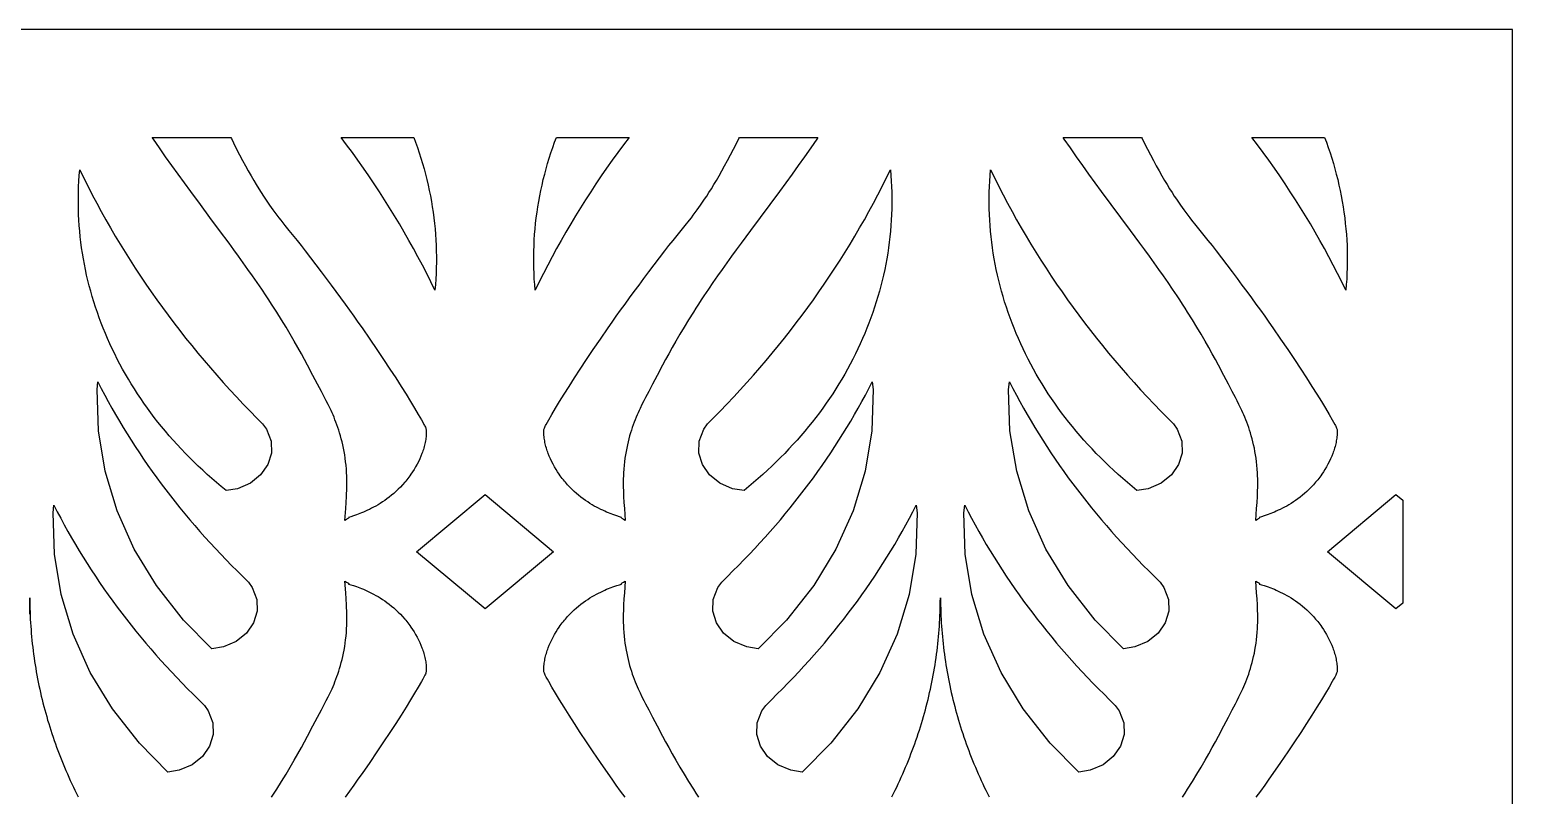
# Model space of a CAD drawing. Extents: x -412 to 412, y -418 to 418.
# Drawn here: x 0 to 412.5, y 204.4 to 417.5 of the extents above; entities that cross this region are included whole.
import ezdxf

# ---------------------------------------------------------------- set-up
doc = ezdxf.new("R2010")
doc.units = 0
doc.layers.add('LAYER_1', color=18, linetype='CONTINUOUS')

msp = doc.modelspace()

# ---------------------------------------------------------------- linework, layer by layer
at = {"layer": 'LAYER_1'}
for points in [[(-412.5, -417.5), (412.5, -417.5), (412.5, 417.5), (-412.5, 417.5)], [(56.12, 387.17), (56.7, 385.98), (57.56, 384.27), (58.41, 382.63), (59.24, 381.07), (60.05, 379.58), (60.83, 378.17), (61.6, 376.83), (62.34, 375.56), (63.06, 374.37), (63.75, 373.24), (64.42, 372.19), (65.05, 371.2), (65.65, 370.29), (66.22, 369.44), (66.75, 368.66), (67.24, 367.96), (67.7, 367.31), (68.23, 366.58), (68.77, 365.86), (69.32, 365.14), (69.87, 364.43), (71, 363.01), (72.13, 361.6), (74.42, 358.79), (75.55, 357.38), (76.66, 355.95), (78.18, 353.97), (79.66, 352.03), (81.1, 350.12), (82.51, 348.24), (83.88, 346.4), (85.21, 344.59), (86.51, 342.82), (87.77, 341.08), (89, 339.38), (90.19, 337.71), (91.34, 336.08), (92.47, 334.49), (94.61, 331.4), (96.62, 328.47), (98.49, 325.68), (100.24, 323.04), (101.86, 320.55), (103.35, 318.22), (104.72, 316.04), (105.97, 314.01), (107.1, 312.14), (108.12, 310.43), (109, 308.92), (109.38, 308.26), (109.71, 307.65), (109.86, 307.37), (109.99, 307.1), (110.1, 306.84), (110.19, 306.6), (110.26, 306.38), (110.32, 306.17), (110.35, 305.97), (110.36, 305.79), (110.36, 305.39), (110.34, 305), (110.31, 304.6), (110.28, 304.21), (110.23, 303.81), (110.18, 303.42), (110.11, 303.02), (110.04, 302.63), (109.96, 302.23), (109.86, 301.84), (109.76, 301.45), (109.65, 301.06), (109.54, 300.67), (109.41, 300.29), (109.28, 299.9), (109.14, 299.52), (108.84, 298.76), (108.51, 298.01), (108.16, 297.26), (107.78, 296.53), (107.38, 295.81), (106.96, 295.11), (106.52, 294.41), (106.06, 293.74), (105.78, 293.34), (105.5, 292.96), (105.22, 292.59), (104.93, 292.22), (104.64, 291.86), (104.35, 291.51), (103.76, 290.84), (103.15, 290.19), (102.54, 289.57), (101.92, 288.99), (101.3, 288.43), (100.67, 287.9), (100.04, 287.4), (99.41, 286.92), (98.79, 286.48), (98.16, 286.05), (97.54, 285.65), (96.92, 285.27), (96.31, 284.92), (95.71, 284.59), (95.12, 284.28), (94.54, 283.99), (93.97, 283.72), (93.42, 283.47), (92.89, 283.24), (92.37, 283.02), (91.86, 282.83), (90.92, 282.48), (90.08, 282.19), (89.33, 281.95), (88.71, 281.76), (88.75, 281.74), (88.77, 281.71), (88.78, 281.68), (88.77, 281.64), (88.73, 281.6), (88.69, 281.55), (88.56, 281.45), (88.38, 281.33), (88.17, 281.2), (87.69, 280.93), (87.95, 284.24), (88.06, 285.89), (88.16, 287.55), (88.2, 288.38), (88.22, 289.21), (88.24, 290.03), (88.26, 290.86), (88.26, 291.69), (88.24, 292.52), (88.22, 293.34), (88.18, 294.17), (88.11, 295.22), (88.03, 296.25), (87.92, 297.25), (87.79, 298.23), (87.65, 299.19), (87.49, 300.13), (87.31, 301.04), (87.12, 301.93), (86.92, 302.8), (86.7, 303.65), (86.47, 304.47), (86.24, 305.27), (85.99, 306.05), (85.74, 306.81), (85.48, 307.54), (85.22, 308.26), (84.95, 308.95), (84.68, 309.62), (84.4, 310.27), (84.13, 310.89), (83.86, 311.5), (83.58, 312.08), (83.05, 313.18), (82.53, 314.2), (82.03, 315.13), (81.17, 316.75), (80.09, 318.82), (78.82, 321.27), (77.33, 324.09), (76.5, 325.65), (75.61, 327.28), (74.65, 329.01), (73.62, 330.83), (72.51, 332.72), (71.34, 334.7), (70.08, 336.76), (68.74, 338.91), (68.04, 340.01), (67.32, 341.12), (66.57, 342.26), (65.8, 343.42), (64.56, 345.27), (63.3, 347.11), (62.02, 348.95), (60.74, 350.77), (59.44, 352.59), (58.13, 354.41), (56.81, 356.22), (55.49, 358.03), (52.83, 361.63), (50.16, 365.23), (47.49, 368.83), (44.82, 372.43), (43.06, 374.85), (41.3, 377.27), (39.56, 379.7), (37.83, 382.14), (36.12, 384.59), (34.42, 387.05), (34.12, 387.5), (55.96, 387.5)], [(107.35, 386.16), (107.87, 384.69), (108.37, 383.22), (108.84, 381.74), (109.29, 380.25), (109.72, 378.76), (110.12, 377.26), (110.5, 375.76), (110.85, 374.26), (111.18, 372.75), (111.48, 371.23), (111.76, 369.71), (112.01, 368.19), (112.24, 366.66), (112.45, 365.13), (112.63, 363.59), (112.78, 362.05), (112.91, 360.51), (113.01, 358.97), (113.09, 357.42), (113.14, 355.87), (113.16, 354.32), (113.16, 352.76), (113.14, 351.21), (113.09, 349.65), (113.01, 348.09), (112.9, 346.53), (112.77, 344.97), (111.63, 347.31), (110.46, 349.64), (109.27, 351.96), (108.04, 354.27), (106.79, 356.57), (105.52, 358.86), (104.22, 361.14), (102.89, 363.41), (101.54, 365.67), (100.16, 367.91), (98.75, 370.14), (97.32, 372.37), (95.87, 374.58), (94.38, 376.77), (92.88, 378.96), (91.34, 381.13), (89.79, 383.29), (88.2, 385.44), (86.65, 387.5), (106.85, 387.5)], [(165.21, 385.44), (163.62, 383.29), (162.07, 381.13), (160.53, 378.96), (159.03, 376.77), (157.54, 374.58), (156.09, 372.37), (154.66, 370.14), (153.25, 367.91), (151.87, 365.67), (150.52, 363.41), (149.19, 361.14), (147.89, 358.86), (146.61, 356.57), (145.37, 354.27), (144.14, 351.96), (142.95, 349.64), (141.78, 347.31), (140.64, 344.97), (140.51, 346.53), (140.4, 348.09), (140.32, 349.65), (140.27, 351.21), (140.25, 352.76), (140.25, 354.32), (140.27, 355.87), (140.32, 357.42), (140.4, 358.97), (140.5, 360.51), (140.63, 362.05), (140.78, 363.59), (140.96, 365.13), (141.17, 366.66), (141.39, 368.19), (141.65, 369.71), (141.93, 371.23), (142.23, 372.75), (142.56, 374.26), (142.91, 375.76), (143.29, 377.26), (143.69, 378.76), (144.11, 380.25), (144.56, 381.74), (145.04, 383.22), (145.54, 384.69), (146.06, 386.16), (146.56, 387.5), (166.76, 387.5)], [(218.99, 387.05), (217.29, 384.59), (215.58, 382.14), (213.85, 379.7), (212.11, 377.27), (210.35, 374.85), (208.58, 372.43), (205.92, 368.83), (203.25, 365.23), (200.58, 361.63), (197.92, 358.03), (196.59, 356.22), (195.28, 354.41), (193.97, 352.59), (192.67, 350.77), (191.39, 348.95), (190.11, 347.11), (188.85, 345.27), (187.6, 343.42), (186.84, 342.26), (186.09, 341.12), (185.37, 340.01), (184.67, 338.91), (183.33, 336.76), (182.07, 334.7), (180.89, 332.72), (179.79, 330.83), (178.76, 329.01), (177.8, 327.28), (176.91, 325.65), (176.07, 324.09), (174.59, 321.27), (173.32, 318.82), (172.24, 316.75), (171.38, 315.13), (170.88, 314.2), (170.36, 313.18), (169.83, 312.08), (169.55, 311.5), (169.28, 310.89), (169, 310.27), (168.73, 309.62), (168.46, 308.95), (168.19, 308.26), (167.93, 307.54), (167.67, 306.81), (167.42, 306.05), (167.17, 305.27), (166.93, 304.47), (166.71, 303.65), (166.49, 302.8), (166.29, 301.93), (166.1, 301.04), (165.92, 300.13), (165.76, 299.19), (165.62, 298.23), (165.49, 297.25), (165.38, 296.25), (165.29, 295.22), (165.23, 294.17), (165.19, 293.34), (165.16, 292.52), (165.15, 291.69), (165.15, 290.86), (165.16, 290.03), (165.18, 289.21), (165.21, 288.38), (165.25, 287.55), (165.34, 285.89), (165.46, 284.24), (165.71, 280.93), (165.24, 281.2), (165.03, 281.33), (164.85, 281.45), (164.72, 281.55), (164.67, 281.6), (164.64, 281.64), (164.63, 281.68), (164.63, 281.71), (164.66, 281.74), (164.7, 281.76), (164.08, 281.95), (163.33, 282.19), (162.49, 282.48), (161.54, 282.83), (161.04, 283.02), (160.52, 283.24), (159.99, 283.47), (159.43, 283.72), (158.87, 283.99), (158.29, 284.28), (157.7, 284.59), (157.1, 284.92), (156.49, 285.27), (155.87, 285.65), (155.25, 286.05), (154.62, 286.48), (153.99, 286.92), (153.37, 287.4), (152.74, 287.9), (152.11, 288.43), (151.49, 288.99), (150.87, 289.57), (150.26, 290.19), (149.65, 290.84), (149.06, 291.51), (148.77, 291.86), (148.48, 292.22), (148.19, 292.59), (147.9, 292.96), (147.62, 293.34), (147.35, 293.74), (146.89, 294.41), (146.45, 295.11), (146.03, 295.81), (145.63, 296.53), (145.25, 297.26), (144.9, 298.01), (144.57, 298.76), (144.27, 299.52), (144.13, 299.9), (144, 300.29), (143.87, 300.67), (143.75, 301.06), (143.65, 301.45), (143.55, 301.84), (143.45, 302.23), (143.37, 302.63), (143.3, 303.02), (143.23, 303.42), (143.18, 303.81), (143.13, 304.21), (143.09, 304.6), (143.07, 305), (143.05, 305.39), (143.05, 305.79), (143.06, 305.97), (143.09, 306.17), (143.15, 306.38), (143.22, 306.6), (143.31, 306.84), (143.42, 307.1), (143.55, 307.37), (143.69, 307.65), (144.03, 308.26), (144.41, 308.92), (145.29, 310.43), (146.31, 312.14), (147.44, 314.01), (148.69, 316.04), (150.06, 318.22), (151.55, 320.55), (153.17, 323.04), (154.92, 325.68), (156.79, 328.47), (158.8, 331.4), (160.94, 334.49), (162.06, 336.08), (163.22, 337.71), (164.41, 339.38), (165.64, 341.08), (166.9, 342.82), (168.2, 344.59), (169.53, 346.4), (170.9, 348.24), (172.31, 350.12), (173.75, 352.03), (175.23, 353.97), (176.75, 355.95), (177.86, 357.38), (178.99, 358.79), (181.28, 361.6), (182.41, 363.01), (183.54, 364.43), (184.09, 365.14), (184.64, 365.86), (185.18, 366.58), (185.71, 367.31), (186.16, 367.96), (186.66, 368.66), (187.19, 369.44), (187.76, 370.29), (188.36, 371.2), (188.99, 372.19), (189.66, 373.24), (190.35, 374.37), (191.06, 375.56), (191.81, 376.83), (192.57, 378.17), (193.36, 379.58), (194.17, 381.07), (195, 382.63), (195.85, 384.27), (196.71, 385.98), (197.29, 387.17), (197.45, 387.5), (219.29, 387.5)], [(309.53, 387.17), (310.11, 385.98), (310.97, 384.27), (311.82, 382.63), (312.64, 381.07), (313.45, 379.58), (314.24, 378.17), (315.01, 376.83), (315.75, 375.56), (316.47, 374.37), (317.16, 373.24), (317.82, 372.19), (318.46, 371.2), (319.06, 370.29), (319.62, 369.44), (320.16, 368.66), (320.65, 367.96), (321.11, 367.31), (321.64, 366.58), (322.18, 365.86), (322.73, 365.14), (323.28, 364.43), (324.4, 363.01), (325.54, 361.6), (327.82, 358.79), (328.96, 357.38), (330.07, 355.95), (331.59, 353.97), (333.07, 352.03), (334.51, 350.12), (335.91, 348.24), (337.28, 346.4), (338.62, 344.59), (339.92, 342.82), (341.18, 341.08), (342.4, 339.38), (343.6, 337.71), (344.75, 336.08), (345.88, 334.49), (348.02, 331.4), (350.03, 328.47), (351.9, 325.68), (353.65, 323.04), (355.27, 320.55), (356.76, 318.22), (358.13, 316.04), (359.38, 314.01), (360.51, 312.14), (361.52, 310.43), (362.41, 308.92), (362.79, 308.26), (363.12, 307.65), (363.27, 307.37), (363.39, 307.1), (363.51, 306.84), (363.6, 306.6), (363.67, 306.38), (363.73, 306.17), (363.76, 305.97), (363.77, 305.79), (363.77, 305.39), (363.75, 305), (363.72, 304.6), (363.69, 304.21), (363.64, 303.81), (363.59, 303.42), (363.52, 303.02), (363.45, 302.63), (363.36, 302.23), (363.27, 301.84), (363.17, 301.45), (363.06, 301.06), (362.95, 300.67), (362.82, 300.29), (362.69, 299.9), (362.55, 299.52), (362.25, 298.76), (361.92, 298.01), (361.57, 297.26), (361.19, 296.53), (360.79, 295.81), (360.37, 295.11), (359.93, 294.41), (359.47, 293.74), (359.19, 293.34), (358.91, 292.96), (358.63, 292.59), (358.34, 292.22), (358.05, 291.86), (357.76, 291.51), (357.16, 290.84), (356.56, 290.19), (355.95, 289.57), (355.33, 288.99), (354.71, 288.43), (354.08, 287.9), (353.45, 287.4), (352.82, 286.92), (352.2, 286.48), (351.57, 286.05), (350.95, 285.65), (350.33, 285.27), (349.72, 284.92), (349.12, 284.59), (348.53, 284.28), (347.95, 283.99), (347.38, 283.72), (346.83, 283.47), (346.29, 283.24), (345.77, 283.02), (345.27, 282.83), (344.33, 282.48), (343.49, 282.19), (342.74, 281.95), (342.11, 281.76), (342.16, 281.74), (342.18, 281.71), (342.19, 281.68), (342.17, 281.64), (342.14, 281.6), (342.1, 281.55), (341.97, 281.45), (341.79, 281.33), (341.58, 281.2), (341.1, 280.93), (341.36, 284.24), (341.47, 285.89), (341.57, 287.55), (341.6, 288.38), (341.63, 289.21), (341.65, 290.03), (341.66, 290.86), (341.66, 291.69), (341.65, 292.52), (341.63, 293.34), (341.59, 294.17), (341.52, 295.22), (341.44, 296.25), (341.33, 297.25), (341.2, 298.23), (341.06, 299.19), (340.89, 300.13), (340.72, 301.04), (340.53, 301.93), (340.32, 302.8), (340.11, 303.65), (339.88, 304.47), (339.65, 305.27), (339.4, 306.05), (339.15, 306.81), (338.89, 307.54), (338.63, 308.26), (338.36, 308.95), (338.09, 309.62), (337.81, 310.27), (337.54, 310.89), (337.26, 311.5), (336.99, 312.08), (336.45, 313.18), (335.93, 314.2), (335.44, 315.13), (334.58, 316.75), (333.5, 318.82), (332.23, 321.27), (330.74, 324.09), (329.91, 325.65), (329.02, 327.28), (328.06, 329.01), (327.03, 330.83), (325.92, 332.72), (324.75, 334.7), (323.49, 336.76), (322.15, 338.91), (321.45, 340.01), (320.73, 341.12), (319.98, 342.26), (319.21, 343.42), (317.97, 345.27), (316.71, 347.11), (315.43, 348.95), (314.14, 350.77), (312.85, 352.59), (311.54, 354.41), (310.22, 356.22), (308.9, 358.03), (306.24, 361.63), (303.57, 365.23), (300.9, 368.83), (298.23, 372.43), (296.47, 374.85), (294.71, 377.27), (292.97, 379.7), (291.24, 382.14), (289.53, 384.59), (287.83, 387.05), (287.53, 387.5), (309.36, 387.5)], [(360.76, 386.16), (361.28, 384.69), (361.78, 383.22), (362.25, 381.74), (362.7, 380.25), (363.13, 378.76), (363.53, 377.26), (363.91, 375.76), (364.26, 374.26), (364.59, 372.75), (364.89, 371.23), (365.17, 369.71), (365.42, 368.19), (365.65, 366.66), (365.86, 365.13), (366.03, 363.59), (366.19, 362.05), (366.32, 360.51), (366.42, 358.97), (366.5, 357.42), (366.55, 355.87), (366.57, 354.32), (366.57, 352.76), (366.55, 351.21), (366.49, 349.65), (366.42, 348.09), (366.31, 346.53), (366.18, 344.97), (365.04, 347.31), (363.87, 349.64), (362.67, 351.96), (361.45, 354.27), (360.2, 356.57), (358.93, 358.86), (357.63, 361.14), (356.3, 363.41), (354.95, 365.67), (353.57, 367.91), (352.16, 370.14), (350.73, 372.37), (349.27, 374.58), (347.79, 376.77), (346.29, 378.96), (344.75, 381.13), (343.19, 383.29), (341.61, 385.44), (340.06, 387.5), (360.26, 387.5)], [(15.08, 376.15), (16.25, 373.82), (17.44, 371.5), (18.67, 369.19), (19.91, 366.89), (21.19, 364.6), (22.49, 362.32), (23.82, 360.05), (25.17, 357.79), (26.55, 355.55), (27.96, 353.32), (29.39, 351.09), (30.84, 348.88), (32.33, 346.69), (33.83, 344.5), (35.37, 342.33), (36.92, 340.17), (38.51, 338.02), (40.11, 335.89), (41.75, 333.76), (43.4, 331.65), (45.09, 329.56), (46.79, 327.48), (48.52, 325.41), (50.28, 323.35), (52.06, 321.31), (53.86, 319.28), (55.69, 317.27), (57.54, 315.27), (59.42, 313.29), (61.31, 311.32), (63.24, 309.37), (64.81, 307.78), (65.87, 306.31), (67.17, 302.98), (67.25, 299.66), (66.25, 296.47), (64.27, 293.6), (61.43, 291.3), (57.82, 289.73), (54.66, 289.26), (53.32, 290.35), (51.99, 291.46), (50.69, 292.58), (49.41, 293.71), (48.15, 294.86), (46.91, 296.02), (45.7, 297.19), (44.5, 298.38), (43.32, 299.58), (42.17, 300.79), (41.04, 302.01), (39.92, 303.24), (38.83, 304.49), (37.76, 305.75), (36.72, 307.01), (35.69, 308.29), (34.69, 309.58), (33.71, 310.88), (32.75, 312.19), (31.81, 313.51), (30.9, 314.84), (30, 316.18), (29.13, 317.53), (28.29, 318.89), (27.46, 320.26), (26.66, 321.64), (25.88, 323.02), (25.12, 324.41), (24.39, 325.82), (23.68, 327.23), (22.99, 328.64), (22.33, 330.07), (21.69, 331.5), (21.07, 332.94), (20.48, 334.39), (19.91, 335.84), (19.36, 337.31), (18.84, 338.77), (18.34, 340.25), (17.87, 341.72), (17.42, 343.21), (16.99, 344.7), (16.59, 346.2), (16.21, 347.7), (15.86, 349.2), (15.53, 350.71), (15.23, 352.23), (14.95, 353.75), (14.69, 355.27), (14.47, 356.8), (14.26, 358.33), (14.08, 359.87), (13.93, 361.41), (13.8, 362.95), (13.7, 364.49), (13.62, 366.04), (13.57, 367.59), (13.55, 369.14), (13.55, 370.7), (13.57, 372.25), (13.62, 373.81), (13.7, 375.37), (13.81, 376.93), (13.94, 378.49)], [(239.6, 376.93), (239.71, 375.37), (239.78, 373.81), (239.84, 372.25), (239.86, 370.7), (239.86, 369.14), (239.84, 367.59), (239.79, 366.04), (239.71, 364.49), (239.61, 362.95), (239.48, 361.41), (239.33, 359.87), (239.15, 358.33), (238.94, 356.8), (238.71, 355.27), (238.46, 353.75), (238.18, 352.23), (237.88, 350.71), (237.55, 349.2), (237.2, 347.7), (236.82, 346.2), (236.42, 344.7), (235.99, 343.21), (235.54, 341.72), (235.07, 340.25), (234.57, 338.77), (234.05, 337.31), (233.5, 335.84), (232.93, 334.39), (232.34, 332.94), (231.72, 331.5), (231.08, 330.07), (230.42, 328.64), (229.73, 327.23), (229.02, 325.82), (228.29, 324.41), (227.53, 323.02), (226.75, 321.64), (225.95, 320.26), (225.12, 318.89), (224.28, 317.53), (223.41, 316.18), (222.51, 314.84), (221.6, 313.51), (220.66, 312.19), (219.7, 310.88), (218.72, 309.58), (217.72, 308.29), (216.69, 307.01), (215.64, 305.75), (214.58, 304.49), (213.49, 303.24), (212.37, 302.01), (211.24, 300.79), (210.09, 299.58), (208.91, 298.38), (207.71, 297.19), (206.49, 296.02), (205.26, 294.86), (204, 293.71), (202.72, 292.58), (201.41, 291.46), (200.09, 290.35), (198.75, 289.26), (195.58, 289.73), (191.98, 291.3), (189.14, 293.6), (187.16, 296.47), (186.16, 299.66), (186.24, 302.98), (187.54, 306.31), (188.6, 307.78), (190.17, 309.37), (192.09, 311.32), (193.99, 313.29), (195.87, 315.27), (197.72, 317.27), (199.55, 319.28), (201.35, 321.31), (203.13, 323.35), (204.89, 325.41), (206.62, 327.48), (208.32, 329.56), (210, 331.65), (211.66, 333.76), (213.29, 335.89), (214.9, 338.02), (216.49, 340.17), (218.04, 342.33), (219.58, 344.5), (221.08, 346.69), (222.57, 348.88), (224.02, 351.09), (225.45, 353.32), (226.86, 355.55), (228.24, 357.79), (229.59, 360.05), (230.92, 362.32), (232.22, 364.6), (233.49, 366.89), (234.74, 369.19), (235.96, 371.5), (237.16, 373.82), (238.33, 376.15), (239.47, 378.49)], [(268.48, 376.15), (269.65, 373.82), (270.84, 371.5), (272.07, 369.19), (273.31, 366.89), (274.59, 364.6), (275.89, 362.32), (277.22, 360.05), (278.57, 357.79), (279.95, 355.55), (281.36, 353.32), (282.79, 351.09), (284.24, 348.88), (285.72, 346.69), (287.23, 344.5), (288.76, 342.33), (290.32, 340.17), (291.91, 338.02), (293.51, 335.89), (295.15, 333.76), (296.8, 331.65), (298.49, 329.56), (300.19, 327.48), (301.92, 325.41), (303.68, 323.35), (305.46, 321.31), (307.26, 319.28), (309.09, 317.27), (310.94, 315.27), (312.81, 313.29), (314.71, 311.32), (316.64, 309.37), (318.21, 307.78), (319.27, 306.31), (320.56, 302.98), (320.65, 299.66), (319.65, 296.47), (317.67, 293.6), (314.83, 291.3), (311.22, 289.73), (308.06, 289.26), (306.72, 290.35), (305.39, 291.46), (304.09, 292.58), (302.81, 293.71), (301.55, 294.86), (300.31, 296.02), (299.09, 297.19), (297.9, 298.38), (296.72, 299.58), (295.57, 300.79), (294.43, 302.01), (293.32, 303.24), (292.23, 304.49), (291.16, 305.75), (290.12, 307.01), (289.09, 308.29), (288.09, 309.58), (287.11, 310.88), (286.15, 312.19), (285.21, 313.51), (284.29, 314.84), (283.4, 316.18), (282.53, 317.53), (281.68, 318.89), (280.86, 320.26), (280.06, 321.64), (279.28, 323.02), (278.52, 324.41), (277.79, 325.82), (277.08, 327.23), (276.39, 328.64), (275.73, 330.07), (275.09, 331.5), (274.47, 332.94), (273.87, 334.39), (273.31, 335.84), (272.76, 337.31), (272.24, 338.77), (271.74, 340.25), (271.26, 341.72), (270.81, 343.21), (270.39, 344.7), (269.99, 346.2), (269.61, 347.7), (269.26, 349.2), (268.93, 350.71), (268.63, 352.23), (268.35, 353.75), (268.09, 355.27), (267.86, 356.8), (267.66, 358.33), (267.48, 359.87), (267.33, 361.41), (267.2, 362.95), (267.1, 364.49), (267.02, 366.04), (266.97, 367.59), (266.94, 369.14), (266.95, 370.7), (266.97, 372.25), (267.02, 373.81), (267.1, 375.37), (267.21, 376.93), (267.34, 378.49)], [(19.93, 317.64), (20.9, 315.81), (21.89, 313.98), (22.9, 312.17), (23.93, 310.36), (24.98, 308.56), (26.06, 306.77), (27.15, 304.99), (28.26, 303.22), (29.4, 301.46), (30.55, 299.71), (31.72, 297.96), (32.92, 296.23), (34.13, 294.51), (35.37, 292.79), (36.62, 291.09), (37.89, 289.4), (39.19, 287.72), (40.5, 286.04), (41.83, 284.38), (43.18, 282.73), (44.55, 281.09), (45.94, 279.46), (47.35, 277.84), (48.78, 276.24), (50.23, 274.64), (51.69, 273.06), (53.18, 271.49), (54.68, 269.93), (56.2, 268.38), (57.74, 266.84), (59.3, 265.31), (60.88, 263.73), (61.94, 262.25), (63.23, 258.93), (63.32, 255.61), (62.32, 252.41), (60.34, 249.55), (57.49, 247.25), (53.89, 245.68), (50.72, 245.21), (42.8, 253.19), (35.28, 262.77), (29.11, 272.93), (24.34, 283.56), (21, 294.58), (19.13, 305.87), (18.76, 317.33), (18.99, 319.48)], [(234.64, 317.33), (234.28, 305.87), (232.41, 294.58), (229.07, 283.56), (224.3, 272.93), (218.13, 262.77), (210.61, 253.19), (202.68, 245.21), (199.52, 245.68), (195.92, 247.25), (193.07, 249.55), (191.09, 252.41), (190.09, 255.61), (190.18, 258.93), (191.47, 262.25), (192.53, 263.73), (194.11, 265.31), (195.67, 266.84), (197.21, 268.38), (198.73, 269.93), (200.23, 271.49), (201.72, 273.06), (203.18, 274.64), (204.63, 276.24), (206.06, 277.84), (207.47, 279.46), (208.86, 281.09), (210.23, 282.73), (211.58, 284.38), (212.91, 286.04), (214.22, 287.72), (215.52, 289.4), (216.79, 291.09), (218.04, 292.79), (219.28, 294.51), (220.49, 296.23), (221.69, 297.96), (222.86, 299.71), (224.01, 301.46), (225.15, 303.22), (226.26, 304.99), (227.35, 306.77), (228.43, 308.56), (229.48, 310.36), (230.51, 312.17), (231.52, 313.98), (232.51, 315.81), (233.48, 317.64), (234.42, 319.48)], [(273.54, 317.64), (274.51, 315.81), (275.5, 313.98), (276.51, 312.17), (277.54, 310.36), (278.59, 308.56), (279.66, 306.77), (280.75, 304.99), (281.87, 303.22), (283, 301.46), (284.15, 299.71), (285.33, 297.96), (286.52, 296.23), (287.74, 294.51), (288.97, 292.79), (290.22, 291.09), (291.5, 289.4), (292.79, 287.72), (294.1, 286.04), (295.44, 284.38), (296.79, 282.73), (298.16, 281.09), (299.55, 279.46), (300.96, 277.84), (302.39, 276.24), (303.83, 274.64), (305.3, 273.06), (306.78, 271.49), (308.29, 269.93), (309.81, 268.38), (311.35, 266.84), (312.91, 265.31), (314.48, 263.73), (315.54, 262.25), (316.84, 258.93), (316.92, 255.61), (315.92, 252.41), (313.94, 249.55), (311.1, 247.25), (307.49, 245.68), (304.33, 245.21), (296.4, 253.19), (288.88, 262.77), (282.72, 272.93), (277.94, 283.56), (274.6, 294.58), (272.73, 305.87), (272.37, 317.33), (272.59, 319.48)], [(7.69, 283.33), (8.66, 281.49), (9.64, 279.67), (10.65, 277.85), (11.69, 276.04), (12.74, 274.25), (13.81, 272.46), (14.9, 270.68), (16.02, 268.9), (17.15, 267.14), (18.3, 265.39), (19.48, 263.65), (20.67, 261.91), (21.89, 260.19), (23.12, 258.48), (24.37, 256.78), (25.65, 255.08), (26.94, 253.4), (28.25, 251.73), (29.59, 250.07), (30.94, 248.42), (32.31, 246.78), (33.7, 245.15), (35.11, 243.53), (36.53, 241.92), (37.98, 240.33), (39.45, 238.74), (40.93, 237.17), (42.44, 235.61), (43.96, 234.06), (45.5, 232.53), (47.06, 231), (48.63, 229.42), (49.69, 227.94), (50.99, 224.61), (51.07, 221.3), (50.07, 218.1), (48.09, 215.24), (45.25, 212.93), (41.64, 211.36), (38.48, 210.89), (30.55, 218.88), (23.03, 228.45), (16.87, 238.61), (12.09, 249.25), (8.75, 260.26), (6.88, 271.55), (6.52, 283.01), (6.74, 285.17)], [(145.77, 272.21), (126.7, 256.3), (107.64, 272.21), (126.7, 288.11)], [(246.89, 283.01), (246.53, 271.55), (244.66, 260.26), (241.31, 249.25), (236.54, 238.61), (230.38, 228.45), (222.86, 218.88), (214.93, 210.89), (211.77, 211.36), (208.16, 212.93), (205.32, 215.24), (203.34, 218.1), (202.34, 221.3), (202.42, 224.61), (203.72, 227.94), (204.78, 229.42), (206.35, 231), (207.91, 232.53), (209.45, 234.06), (210.97, 235.61), (212.48, 237.17), (213.96, 238.74), (215.43, 240.33), (216.87, 241.92), (218.3, 243.53), (219.71, 245.15), (221.1, 246.78), (222.47, 248.42), (223.82, 250.07), (225.16, 251.73), (226.47, 253.4), (227.76, 255.08), (229.04, 256.78), (230.29, 258.48), (231.52, 260.19), (232.74, 261.91), (233.93, 263.65), (235.11, 265.39), (236.26, 267.14), (237.39, 268.9), (238.51, 270.68), (239.6, 272.46), (240.67, 274.25), (241.72, 276.04), (242.75, 277.85), (243.76, 279.67), (244.75, 281.49), (245.72, 283.33), (246.67, 285.17)], [(261.09, 283.33), (262.05, 281.49), (263.04, 279.67), (264.05, 277.85), (265.08, 276.04), (266.14, 274.25), (267.21, 272.46), (268.3, 270.68), (269.41, 268.9), (270.55, 267.14), (271.7, 265.39), (272.88, 263.65), (274.07, 261.91), (275.28, 260.19), (276.52, 258.48), (277.77, 256.78), (279.05, 255.08), (280.34, 253.4), (281.65, 251.73), (282.98, 250.07), (284.34, 248.42), (285.71, 246.78), (287.1, 245.15), (288.51, 243.53), (289.93, 241.92), (291.38, 240.33), (292.85, 238.74), (294.33, 237.17), (295.83, 235.61), (297.36, 234.06), (298.9, 232.53), (300.45, 231), (302.03, 229.42), (303.09, 227.94), (304.38, 224.61), (304.47, 221.3), (303.47, 218.1), (301.49, 215.24), (298.64, 212.93), (295.04, 211.36), (291.88, 210.89), (283.95, 218.88), (276.43, 228.45), (270.27, 238.61), (265.49, 249.25), (262.15, 260.26), (260.28, 271.55), (259.92, 283.01), (260.14, 285.17)], [(382.01, 286.53), (382.01, 257.88), (380.11, 256.3), (361.05, 272.21), (380.11, 288.11)], [(0.05, 258.18), (0.05, 257.99), (0.04, 258.33), (0.04, 259.32)], [(253.37, 258.33), (253.36, 257.99), (253.36, 258.18), (253.37, 259.32)]]:
    msp.add_lwpolyline(points, close=True, dxfattribs=at)
for points in [[(67.32, 203.85), (68.04, 204.97), (68.74, 206.07), (70.08, 208.21), (71.34, 210.27), (72.51, 212.25), (73.62, 214.15), (74.65, 215.96), (75.61, 217.69), (76.5, 219.33), (77.33, 220.88), (78.82, 223.71), (80.09, 226.16), (81.17, 228.22), (82.03, 229.84), (82.53, 230.77), (83.05, 231.79), (83.58, 232.89), (83.86, 233.48), (84.13, 234.08), (84.4, 234.71), (84.68, 235.35), (84.95, 236.02), (85.22, 236.72), (85.48, 237.43), (85.74, 238.16), (85.99, 238.92), (86.24, 239.7), (86.47, 240.5), (86.7, 241.32), (86.92, 242.17), (87.12, 243.04), (87.31, 243.93), (87.49, 244.84), (87.65, 245.78), (87.79, 246.74), (87.92, 247.72), (88.03, 248.72), (88.11, 249.75), (88.18, 250.8), (88.22, 251.63), (88.24, 252.46), (88.26, 253.28), (88.26, 254.11), (88.24, 254.94), (88.22, 255.77), (88.2, 256.59), (88.16, 257.42), (88.06, 259.08), (87.95, 260.73), (87.69, 264.04), (88.17, 263.77), (88.38, 263.64), (88.56, 263.52), (88.69, 263.42), (88.73, 263.37), (88.77, 263.33), (88.78, 263.29), (88.77, 263.26), (88.75, 263.23), (88.71, 263.21), (89.33, 263.02), (90.08, 262.78), (90.92, 262.49), (91.86, 262.15), (92.37, 261.95), (92.89, 261.73), (93.42, 261.5), (93.97, 261.25), (94.54, 260.98), (95.12, 260.69), (95.71, 260.38), (96.31, 260.05), (96.92, 259.7), (97.54, 259.32), (98.16, 258.92), (98.79, 258.5), (99.41, 258.05), (100.04, 257.57), (100.67, 257.07), (101.3, 256.54), (101.92, 255.98), (102.54, 255.4), (103.15, 254.78), (103.76, 254.14), (104.35, 253.46), (104.64, 253.11), (104.93, 252.75), (105.22, 252.38), (105.5, 252.01), (105.78, 251.63), (106.06, 251.24), (106.52, 250.56), (106.96, 249.87), (107.38, 249.16), (107.78, 248.44), (108.16, 247.71), (108.51, 246.97), (108.84, 246.21), (109.14, 245.45), (109.28, 245.07), (109.41, 244.69), (109.54, 244.3), (109.65, 243.91), (109.76, 243.52), (109.86, 243.13), (109.96, 242.74), (110.04, 242.34), (110.11, 241.95), (110.18, 241.56), (110.23, 241.16), (110.28, 240.77), (110.31, 240.37), (110.34, 239.97), (110.36, 239.58), (110.36, 239.18), (110.35, 239), (110.32, 238.8), (110.26, 238.59), (110.19, 238.37), (110.1, 238.13), (109.99, 237.87), (109.86, 237.61), (109.71, 237.32), (109.38, 236.71), (109, 236.05), (108.12, 234.54), (107.1, 232.83), (105.97, 230.96), (104.72, 228.94), (103.35, 226.75), (101.86, 224.42), (100.24, 221.93), (98.49, 219.29), (96.62, 216.5), (94.61, 213.57), (92.47, 210.49), (91.34, 208.89), (90.19, 207.26), (89, 205.59), (87.77, 203.89)], [(165.64, 203.89), (164.41, 205.59), (163.22, 207.26), (162.06, 208.89), (160.94, 210.49), (158.8, 213.57), (156.79, 216.5), (154.92, 219.29), (153.17, 221.93), (151.55, 224.42), (150.06, 226.75), (148.69, 228.94), (147.44, 230.96), (146.31, 232.83), (145.29, 234.54), (144.41, 236.05), (144.03, 236.71), (143.69, 237.32), (143.55, 237.61), (143.42, 237.87), (143.31, 238.13), (143.22, 238.37), (143.15, 238.59), (143.09, 238.8), (143.06, 239), (143.05, 239.18), (143.05, 239.58), (143.07, 239.97), (143.09, 240.37), (143.13, 240.77), (143.18, 241.16), (143.23, 241.56), (143.3, 241.95), (143.37, 242.34), (143.45, 242.74), (143.55, 243.13), (143.65, 243.52), (143.75, 243.91), (143.87, 244.3), (144, 244.69), (144.13, 245.07), (144.27, 245.45), (144.57, 246.21), (144.9, 246.97), (145.25, 247.71), (145.63, 248.44), (146.03, 249.16), (146.45, 249.87), (146.89, 250.56), (147.35, 251.24), (147.62, 251.63), (147.9, 252.01), (148.19, 252.38), (148.48, 252.75), (148.77, 253.11), (149.06, 253.46), (149.65, 254.14), (150.26, 254.78), (150.87, 255.4), (151.49, 255.98), (152.11, 256.54), (152.74, 257.07), (153.37, 257.57), (153.99, 258.05), (154.62, 258.5), (155.25, 258.92), (155.87, 259.32), (156.49, 259.7), (157.1, 260.05), (157.7, 260.38), (158.29, 260.69), (158.87, 260.98), (159.43, 261.25), (159.99, 261.5), (160.52, 261.73), (161.04, 261.95), (161.54, 262.15), (162.49, 262.49), (163.33, 262.78), (164.08, 263.02), (164.7, 263.21), (164.66, 263.23), (164.63, 263.26), (164.63, 263.29), (164.64, 263.33), (164.67, 263.37), (164.72, 263.42), (164.85, 263.52), (165.03, 263.64), (165.24, 263.77), (165.71, 264.04), (165.46, 260.73), (165.34, 259.08), (165.25, 257.42), (165.21, 256.59), (165.18, 255.77), (165.16, 254.94), (165.15, 254.11), (165.15, 253.28), (165.16, 252.46), (165.19, 251.63), (165.23, 250.8), (165.29, 249.75), (165.38, 248.72), (165.49, 247.72), (165.62, 246.74), (165.76, 245.78), (165.92, 244.84), (166.1, 243.93), (166.29, 243.04), (166.49, 242.17), (166.71, 241.32), (166.93, 240.5), (167.17, 239.7), (167.42, 238.92), (167.67, 238.16), (167.93, 237.43), (168.19, 236.72), (168.46, 236.02), (168.73, 235.35), (169, 234.71), (169.28, 234.08), (169.55, 233.48), (169.83, 232.89), (170.36, 231.79), (170.88, 230.77), (171.38, 229.84), (172.24, 228.22), (173.32, 226.16), (174.59, 223.71), (176.07, 220.88), (176.91, 219.33), (177.8, 217.69), (178.76, 215.96), (179.79, 214.15), (180.89, 212.25), (182.07, 210.27), (183.33, 208.21), (184.67, 206.07), (185.37, 204.97), (186.09, 203.85)], [(320.73, 203.85), (321.45, 204.97), (322.15, 206.07), (323.49, 208.21), (324.75, 210.27), (325.92, 212.25), (327.03, 214.15), (328.06, 215.96), (329.02, 217.69), (329.91, 219.33), (330.74, 220.88), (332.23, 223.71), (333.5, 226.16), (334.58, 228.22), (335.44, 229.84), (335.93, 230.77), (336.45, 231.79), (336.99, 232.89), (337.26, 233.48), (337.54, 234.08), (337.81, 234.71), (338.09, 235.35), (338.36, 236.02), (338.63, 236.72), (338.89, 237.43), (339.15, 238.16), (339.4, 238.92), (339.65, 239.7), (339.88, 240.5), (340.11, 241.32), (340.32, 242.17), (340.53, 243.04), (340.72, 243.93), (340.89, 244.84), (341.06, 245.78), (341.2, 246.74), (341.33, 247.72), (341.44, 248.72), (341.52, 249.75), (341.59, 250.8), (341.63, 251.63), (341.65, 252.46), (341.66, 253.28), (341.66, 254.11), (341.65, 254.94), (341.63, 255.77), (341.6, 256.59), (341.57, 257.42), (341.47, 259.08), (341.36, 260.73), (341.1, 264.04), (341.58, 263.77), (341.79, 263.64), (341.97, 263.52), (342.1, 263.42), (342.14, 263.37), (342.17, 263.33), (342.19, 263.29), (342.18, 263.26), (342.16, 263.23), (342.11, 263.21), (342.74, 263.02), (343.49, 262.78), (344.33, 262.49), (345.27, 262.15), (345.77, 261.95), (346.29, 261.73), (346.83, 261.5), (347.38, 261.25), (347.95, 260.98), (348.53, 260.69), (349.12, 260.38), (349.72, 260.05), (350.33, 259.7), (350.95, 259.32), (351.57, 258.92), (352.2, 258.5), (352.82, 258.05), (353.45, 257.57), (354.08, 257.07), (354.71, 256.54), (355.33, 255.98), (355.95, 255.4), (356.56, 254.78), (357.16, 254.14), (357.76, 253.46), (358.05, 253.11), (358.34, 252.75), (358.63, 252.38), (358.91, 252.01), (359.19, 251.63), (359.47, 251.24), (359.93, 250.56), (360.37, 249.87), (360.79, 249.16), (361.19, 248.44), (361.57, 247.71), (361.92, 246.97), (362.25, 246.21), (362.55, 245.45), (362.69, 245.07), (362.82, 244.69), (362.95, 244.3), (363.06, 243.91), (363.17, 243.52), (363.27, 243.13), (363.36, 242.74), (363.45, 242.34), (363.52, 241.95), (363.59, 241.56), (363.64, 241.16), (363.69, 240.77), (363.72, 240.37), (363.75, 239.97), (363.77, 239.58), (363.77, 239.18), (363.76, 239), (363.73, 238.8), (363.67, 238.59), (363.6, 238.37), (363.51, 238.13), (363.39, 237.87), (363.27, 237.61), (363.12, 237.32), (362.79, 236.71), (362.41, 236.05), (361.52, 234.54), (360.51, 232.83), (359.38, 230.96), (358.13, 228.94), (356.76, 226.75), (355.27, 224.42), (353.65, 221.93), (351.9, 219.29), (350.03, 216.5), (348.02, 213.57), (345.88, 210.49), (344.75, 208.89), (343.6, 207.26), (342.4, 205.59), (341.18, 203.89)], [(-0.02, 255.91), (0.01, 254.78), (0.03, 255.91), (0.05, 257.05), (0.05, 257.99), (0.05, 257.35), (0.08, 256.37), (0.11, 255.38), (0.15, 254.4), (0.19, 253.42), (0.25, 252.44), (0.31, 251.46), (0.38, 250.48), (0.46, 249.5), (0.54, 248.52), (0.64, 247.54), (0.74, 246.57), (0.85, 245.59), (0.97, 244.61), (1.1, 243.64), (1.23, 242.67), (1.38, 241.69), (1.53, 240.72), (1.68, 239.75), (1.85, 238.78), (2.03, 237.81), (2.21, 236.85), (2.4, 235.88), (2.6, 234.92), (2.8, 233.95), (3.02, 232.99), (3.24, 232.03), (3.47, 231.07), (3.71, 230.11), (3.95, 229.16), (4.21, 228.2), (4.47, 227.25), (4.74, 226.3), (5.01, 225.34), (5.3, 224.4), (5.59, 223.45), (5.89, 222.5), (6.2, 221.56), (6.51, 220.61), (6.84, 219.67), (7.17, 218.74), (7.51, 217.8), (7.86, 216.86), (8.21, 215.93), (8.57, 215), (8.94, 214.07), (9.32, 213.14), (9.71, 212.21), (10.1, 211.29), (10.5, 210.37), (10.91, 209.45), (11.32, 208.53), (11.75, 207.62), (12.18, 206.7), (12.62, 205.79), (13.07, 204.89), (13.52, 203.98)], [(239.89, 203.98), (240.34, 204.89), (240.79, 205.79), (241.23, 206.7), (241.66, 207.62), (242.08, 208.53), (242.5, 209.45), (242.91, 210.37), (243.31, 211.29), (243.7, 212.21), (244.09, 213.14), (244.47, 214.07), (244.84, 215), (245.2, 215.93), (245.55, 216.86), (245.9, 217.8), (246.24, 218.74), (246.57, 219.67), (246.89, 220.61), (247.21, 221.56), (247.52, 222.5), (247.82, 223.45), (248.11, 224.4), (248.4, 225.34), (248.67, 226.3), (248.94, 227.25), (249.2, 228.2), (249.46, 229.16), (249.7, 230.11), (249.94, 231.07), (250.17, 232.03), (250.39, 232.99), (250.61, 233.95), (250.81, 234.92), (251.01, 235.88), (251.2, 236.85), (251.38, 237.81), (251.56, 238.78), (251.72, 239.75), (251.88, 240.72), (252.03, 241.69), (252.18, 242.67), (252.31, 243.64), (252.44, 244.61), (252.56, 245.59), (252.67, 246.57), (252.77, 247.54), (252.86, 248.52), (252.95, 249.5), (253.03, 250.48), (253.1, 251.46), (253.16, 252.44), (253.22, 253.42), (253.26, 254.4), (253.3, 255.38), (253.33, 256.37), (253.35, 257.35), (253.36, 257.99), (253.36, 257.05), (253.38, 255.91), (253.4, 254.78), (253.43, 255.91), (253.44, 257.05), (253.44, 257.99), (253.44, 258.33), (253.43, 259.32), (253.44, 258.18), (253.44, 257.99), (253.45, 257.35), (253.48, 256.37), (253.51, 255.38), (253.54, 254.4), (253.59, 253.42), (253.64, 252.44), (253.71, 251.46), (253.78, 250.48), (253.86, 249.5), (253.94, 248.52), (254.04, 247.54), (254.14, 246.57), (254.25, 245.59), (254.37, 244.61), (254.5, 243.64), (254.63, 242.67), (254.77, 241.69), (254.92, 240.72), (255.08, 239.75), (255.25, 238.78), (255.42, 237.81), (255.61, 236.85), (255.8, 235.88), (256, 234.92), (256.2, 233.95), (256.42, 232.99), (256.64, 232.03), (256.87, 231.07), (257.11, 230.11), (257.35, 229.16), (257.6, 228.2), (257.87, 227.25), (258.13, 226.3), (258.41, 225.34), (258.7, 224.4), (258.99, 223.45), (259.29, 222.5), (259.6, 221.56), (259.91, 220.61), (260.24, 219.67), (260.57, 218.74), (260.91, 217.8), (261.25, 216.86), (261.61, 215.93), (261.97, 215), (262.34, 214.07), (262.72, 213.14), (263.1, 212.21), (263.5, 211.29), (263.9, 210.37), (264.31, 209.45), (264.72, 208.53), (265.15, 207.62), (265.58, 206.7), (266.02, 205.79), (266.46, 204.89), (266.92, 203.98)]]:
    msp.add_lwpolyline(points, dxfattribs=at)

doc.saveas('drawing.dxf')
